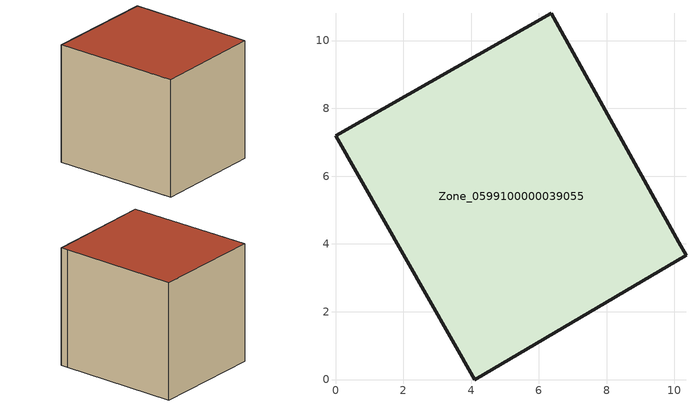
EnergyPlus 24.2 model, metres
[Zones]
Zone_0599100000039055
 floor ground (C_G): 0,7.19 6.36,10.8 10.12,4.05 10.34,3.66 4.11,0 z0
 wall outside (C_F): 10.12,4.05 6.36,10.8 0,7.19 4.11,0 10.34,3.66 10.12,4.05 z0:7.64
 roof outside (C_R): 6.36,10.8 0,7.19 4.11,0 10.34,3.66 10.12,4.05 z7.64
[BUILDING]
Pand.0599100000039055: North Axis=0; Terrain=City; Loads Convergence Tolerance Value=0.04; Temperature Convergence Tolerance Value=0.4; Solar Distribution=FullExterior; Maximum Number of Warmup Days=25; Minimum Number of Warmup Days=1
[Site:Location]
Rotterdam.The.Hague.AP_ZH_NLD Design_Conditions: Latitude=51.96; Longitude=4.45; Time Zone=1; Elevation=-4.5
[SITE:GROUNDTEMPERATURE:BUILDINGSURFACE]
18, 18, 18, 18, 18, 18, 18, 18, 18, 18, 18, 18
[MATERIAL] Thermal Absorptance=0.9; Solar Absorptance=0.7; Visible Absorptance=0.7
Name | Roughness | Thickness | Conductivity | Density | Specific Heat
G.D.1965 | MediumSmooth | 0.15 | 1 | 540 | 1210
F.D.1965 | Rough | 0.3 | 0.857143 | 1920 | 840
R.D.1965 | MediumRough | 0.2 | 0.08 | 1500 | 1000
[CONSTRUCTION]
C_G: G.D.1965
C_F: F.D.1965
C_R: R.D.1965
[ZONE]
Zone_0599100000039055: Type=1; Multiplier=1; Ceiling Height=Autocalculate; Volume=Autocalculate; Floor Area=autocalculate; Part of Total Floor Area=Yes
[ZONEINFILTRATION:DESIGNFLOWRATE]
Infil_Zone_0599100000039055: Zone or ZoneList or Space or SpaceList=Zone_0599100000039055; Schedule=AlwaysOn; Design Flow Rate Calculation Method=Flow/Area; Flow Rate per Floor Area=0.0042; Constant Term Coefficient=1; Temperature Term Coefficient=0; Velocity Term Coefficient=0; Velocity Squared Term Coefficient=0
[HVACTEMPLATE:ZONE:IDEALLOADSAIRSYSTEM]
Zone_0599100000039055: Maximum Heating Supply Air Temperature=50; Minimum Cooling Supply Air Temperature=13; Maximum Heating Supply Air Humidity Ratio=0.0156; Minimum Cooling Supply Air Humidity Ratio=0.0077; Heating Limit=NoLimit; Cooling Limit=NoLimit; Dehumidification Control Type=ConstantSensibleHeatRatio; Cooling Sensible Heat Ratio=0.7; Dehumidification Setpoint=60; Humidification Control Type=None; Humidification Setpoint=30; Outdoor Air Method=None; Outdoor Air Flow Rate per Person=0.00944; Outdoor Air Flow Rate per Zone Floor Area=0; Outdoor Air Flow Rate per Zone=0; Demand Controlled Ventilation Type=None; Outdoor Air Economizer Type=NoEconomizer; Heat Recovery Type=None; Sensible Heat Recovery Effectiveness=0.7; Latent Heat Recovery Effectiveness=0.65
[ZONECONTROL:THERMOSTAT]
ThermostatControl_Zone_0599100000039055: Zone or ZoneList=Zone_0599100000039055; Control Type Schedule=DualSetpointControlType; Control 1=Thermostat_Zone_0599100000039055; Temperature Difference Between Cutout And Setpoint=0
[THERMOSTATSETPOINT:DUALSETPOINT]
Thermostat_Zone_0599100000039055: Heating Setpoint Temperature Schedule=HeatingSetpoint_Zone_0599100000039055; Cooling Setpoint Temperature Schedule=CoolingSetpoint_Zone_0599100000039055
[SCHEDULE:COMPACT]
HeatingSetpoint_Zone_0599100000039055: Through: 12/31, For: AllDays, Until: 24:00, 21
CoolingSetpoint_Zone_0599100000039055: Through: 12/31, For: AllDays, Until: 24:00, 24
DualSetpointControlType: Through: 12/31, For: AllDays, Until: 24:00, 4
AlwaysOn: Through: 12/31, For: AllDays, Until: 24:00, 1
